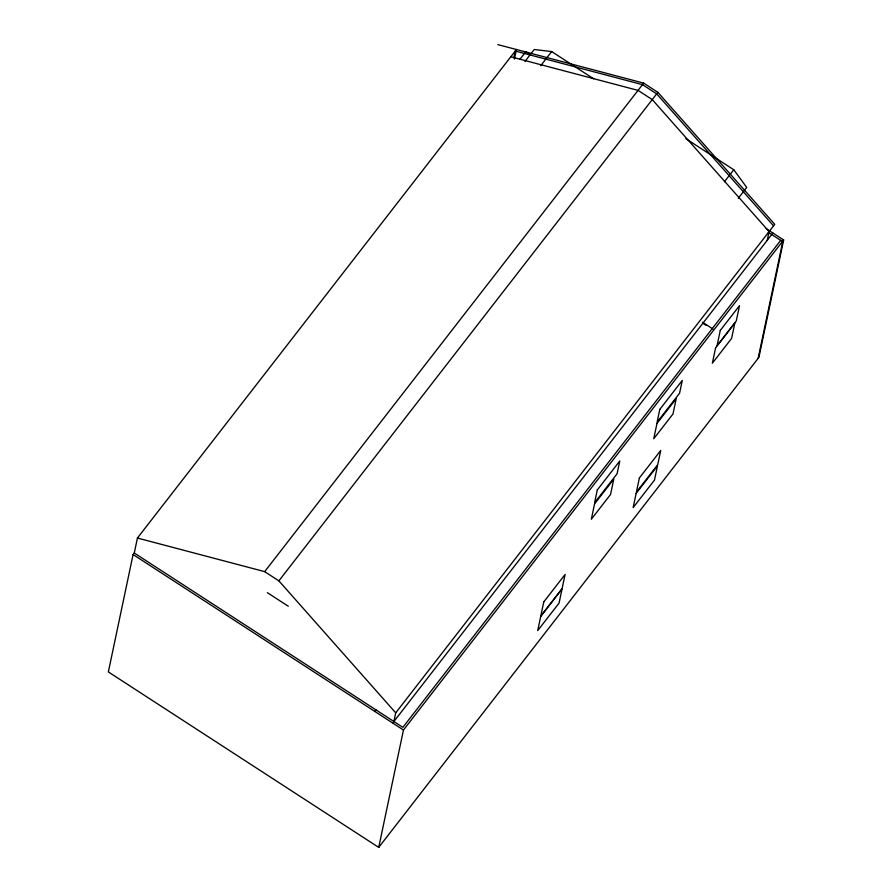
<?xml version="1.0" encoding="UTF-8"?>
<svg xmlns="http://www.w3.org/2000/svg" width="892" height="892" viewBox="0 0 892 892"><rect width="100%" height="100%" fill="white"/><g stroke="black" fill="none" stroke-linecap="round" stroke-linejoin="round"><path stroke-width="1.34" d="M514.428 59.05L516.435 49.517L137.435 538.032L134.279 553.018L133.086 554.545L108.356 671.921L378.721 847.4L758.914 357.346L783.644 239.981L766.183 228.642M513.803 57.857L515.241 51.045L642.474 84.651L656.69 93.872L773.531 225.854M393.896 721.517L395.725 712.842L774.724 224.327L657.883 92.344L643.667 83.123L497.814 44.6M378.721 847.4L403.463 730.024L783.644 239.981M767.265 240.26L769.094 231.585L652.253 99.603L638.036 90.382L510.804 56.776M758.144 358.35L782.73 241.687L768.346 232.355M519.902 59.34L524.942 52.84M524.92 61.503L534.23 49.495L551.68 51.569L593.704 78.842M540.686 65.752L551.68 51.569M137.435 538.032L264.668 571.638L643.667 83.123M395.725 712.842L278.884 580.859L657.883 92.344M724.438 181.745L733.748 169.736L685.903 138.684M738.253 198.325L746.716 187.409L733.748 169.736M374.807 711.437L376 709.898M392.703 723.044L772.896 233.002M780.69 240.372L402.883 727.348L134.279 553.018M525.778 51.758L530.339 54.724M702.461 322.213L712.964 329.025M703.52 323.707L705.851 325.223M264.668 571.638L278.884 580.859M267.388 592.689L288.306 606.27M133.086 554.545L403.463 730.024M540.719 616.361L537.72 630.599L559.061 603.092L562.06 588.854L540.719 616.361M543.763 601.933L540.764 616.171L562.105 588.664L565.104 574.426L543.763 601.933M597.294 489.964L594.596 502.765L617.086 473.786L619.784 460.974L597.294 489.964M594.563 503.891L591.34 519.222L610.563 494.436L613.796 479.104L594.563 503.891M636.141 493.376L633.142 507.604L654.483 480.097L657.482 465.869L636.141 493.376M639.386 477.956L636.386 492.194L657.727 464.687L660.727 450.449L639.386 477.956M659.79 409.417L657.092 422.217L679.57 393.238L682.269 380.427L659.79 409.417M656.98 423.432L653.747 438.764L672.981 413.977L676.214 398.646L656.98 423.432M715.596 347.88L712.362 363.211L731.596 338.425L734.83 323.094L715.596 347.88M720.268 330.441L717.034 345.773L736.268 320.986L739.501 305.655L720.268 330.441"/></g></svg>
